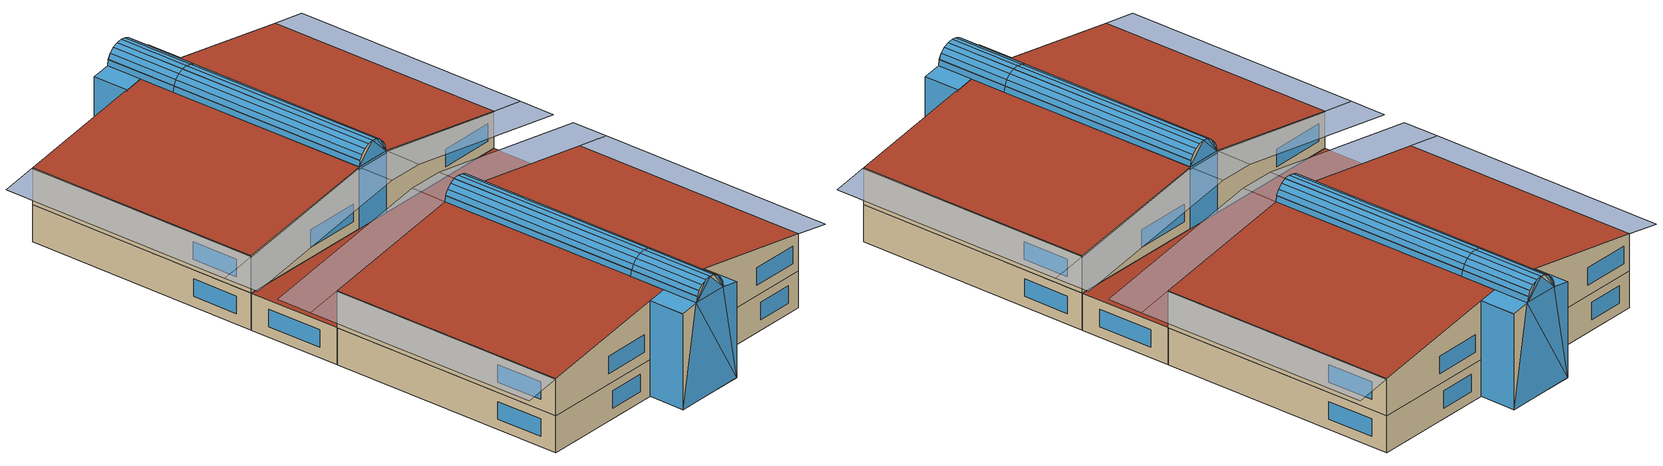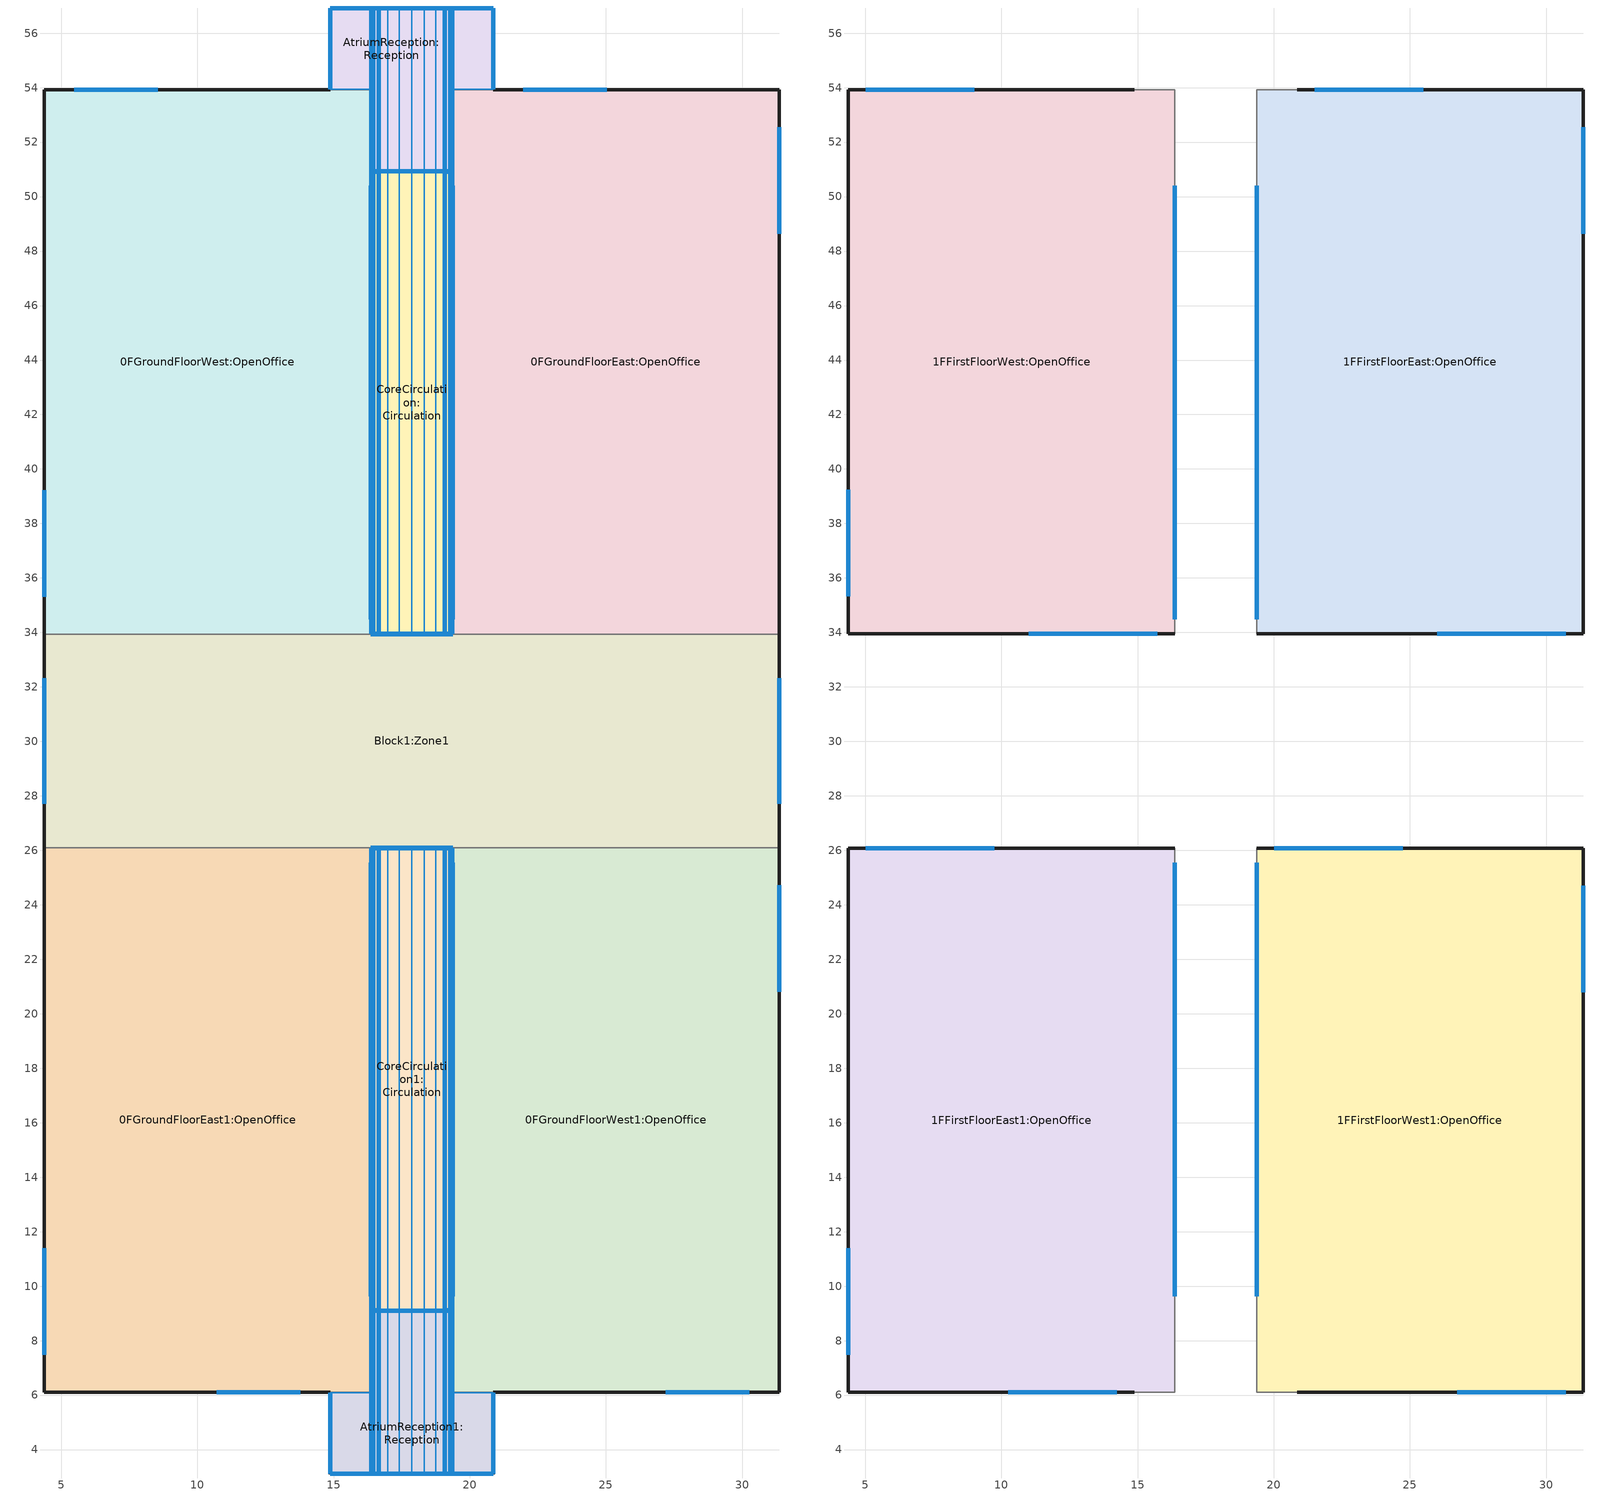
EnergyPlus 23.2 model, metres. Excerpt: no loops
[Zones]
0FGroundFloorEast:OpenOffice
 floor ground (Project ground floor): 19.37,53.92 31.36,53.92 31.36,33.93 19.37,33.93 z0
 wall outside (Project wall): 31.36,33.93 31.36,53.92 20.87,53.92 z0:3
 wall to AtriumReception:Reception (Project partition_Rev): 20.87,53.92 19.37,53.92 19.37,50.93 z0:3
 wall to CoreCirculation:Circulation (Project partition_Rev): 19.37,50.93 19.37,33.93 z0:3
 wall to Block1:Zone1 (Project partition): 19.37,33.93 31.36,33.93 z0:3
 window inside x2 (Project internal glazing - 1002): 19.37,50.39 19.37,43.47 z0.54:2.46
 window x3 (Project external glazing - 1001): 31.36,48.63 31.36,52.55 z0.84:2.26
 window x2 (Project external glazing - 1001): 25.03,53.92 21.96,53.92 z0.84:2.26
 door inside (Project internal door): 19.37,42.93 19.37,41.93 z0:2
AtriumReception:Reception
 floor ground (Project ground floor): 19.37,56.92 20.86,56.92 20.86,53.93 19.37,53.93 z0; 16.37,53.93 19.37,53.93 19.37,50.93 16.37,50.93 z0; 14.88,56.92 19.37,56.92 19.37,53.93 14.88,53.93 z0
 wall outside (Project wall): 20.86,53.93 20.86,56.92 / 14.88,56.92 14.88,53.93 z0:7.75; 20.86,56.92,0 14.88,56.92,0 14.88,56.92,7.75 16.37,56.92,8 19.37,56.92,8 20.86,56.92,7.75; 19.36,56.92,8 16.38,56.92,8 16.46,56.92,8.49 16.66,56.92,8.88 16.99,56.92,9.21 17.41,56.92,9.43 17.87,56.92,9.5 18.33,56.92,9.43 18.75,56.92,9.21 19.08,56.92,8.88 19.28,56.92,8.49; 16.38,56.92,8 16.38,50.92,8 16.45,50.92,8.46 16.45,56.92,8.46; 16.45,56.92,8.46 16.45,50.92,8.46 16.46,50.92,8.49 16.46,56.92,8.49; 19.36,50.92,8 19.36,56.92,8 19.29,56.92,8.46 19.29,50.92,8.46; 19.29,50.92,8.46 19.29,56.92,8.46 19.28,56.92,8.49 19.28,50.92,8.49
 wall to 1FFirstFloorEast:OpenOffice (Project partition): 19.37,50.93 19.37,53.92 z3:8; 19.37,53.92,3 20.87,53.92,3 20.87,53.92,7.75 19.37,53.92,8
 wall to 1FFirstFloorWest:OpenOffice (Project partition): 16.37,53.92 16.37,50.93 z3:8; 14.87,53.92,3 16.37,53.92,3 16.37,53.92,8 14.87,53.92,7.75
 wall to 0FGroundFloorWest:OpenOffice (Project partition): 14.87,53.92 16.37,53.92 16.37,50.93 z0:3
 wall to CoreCirculation:Circulation (Project partition_Rev): 16.37,50.93 19.37,50.93 z0:8
 wall to CoreCirculation:Circulation (Project partition): 16.38,50.92,8 19.36,50.92,8 19.28,50.92,8.49 19.08,50.92,8.88 18.75,50.92,9.21 18.33,50.92,9.43 17.87,50.92,9.5 17.41,50.92,9.43 16.99,50.92,9.21 16.66,50.92,8.88 16.46,50.92,8.49
 window inside x2 (Project internal glazing - 1002): 16.39,50.92,8.01 17.87,50.92,9.5 17.41,50.92,9.42; 16.39,50.92,8.01 17.41,50.92,9.42 16.99,50.92,9.21; 16.39,50.92,8.01 16.98,50.92,9.2 16.46,50.92,8.49
 window inside (Project internal glazing - 1002): 16.39,50.92,8 19.36,50.92,8 17.87,50.92,9.5
 window (Project external glazing - 1001): 20.86,53.94 20.86,56.92 / 14.88,56.92 14.88,53.94 z0:7.75; 20.86,56.92,0 14.89,56.92,0 19.37,56.92,8; 14.89,56.92,0.01 16.37,56.92,8 19.37,56.92,8; 19.36,56.92,8 16.39,56.92,8 17.87,56.92,9.5; 16.38,56.92,8 16.38,50.93,8 16.45,50.93,8.46 16.45,56.92,8.46; 19.36,50.93,8 19.36,56.92,8 19.29,56.92,8.46 19.29,50.93,8.46
 window x2 (Project external glazing - 1001): 14.88,56.92,0.01 14.88,56.92,7.75 16.37,56.92,8; 16.39,56.92,8.01 16.99,56.92,9.21 17.41,56.92,9.42; 16.39,56.92,8.01 16.46,56.92,8.49 16.98,56.92,9.2; 19.35,56.92,8.01 17.87,56.92,9.5 18.33,56.92,9.42
 window (Project roof glazing - 1003): 16.46,56.92,8.5 16.46,50.93,8.5 16.66,50.93,8.88 16.66,56.92,8.88; 19.28,50.93,8.5 19.28,56.92,8.5 19.09,56.92,8.88 19.09,50.93,8.88
 door inside (Project internal door_Rev): 18.17,50.93 19.26,50.93 z0:2
 roof outside (Project pitched roof): 20.86,53.93,7.75 20.86,56.92,7.75 19.37,56.92,8 19.37,53.93,8; 14.88,56.92,7.75 14.88,53.93,7.75 16.37,53.93,8 16.37,56.92,8; 17.41,56.92,9.43 17.41,50.92,9.43 17.87,50.92,9.5 17.87,56.92,9.5; 16.99,56.92,9.21 16.99,50.92,9.21 17.41,50.92,9.43 17.41,56.92,9.43; 16.66,56.92,8.88 16.66,50.92,8.88 16.99,50.92,9.21 16.99,56.92,9.21; 16.46,56.92,8.49 16.46,50.92,8.49 16.66,50.92,8.88 16.66,56.92,8.88; 19.28,50.92,8.49 19.28,56.92,8.49 19.08,56.92,8.88 19.08,50.92,8.88; 19.08,50.92,8.88 19.08,56.92,8.88 18.75,56.92,9.21 18.75,50.92,9.21; 18.75,50.92,9.21 18.75,56.92,9.21 18.33,56.92,9.43 18.33,50.92,9.43; 18.33,50.92,9.43 18.33,56.92,9.43 17.87,56.92,9.5 17.87,50.92,9.5
 skylight (Project roof glazing - 1003): 20.86,53.94,7.75 20.86,56.92,7.75 19.37,56.92,8 19.37,53.94,8; 14.88,56.92,7.75 14.88,53.94,7.75 16.37,53.94,8 16.37,56.92,8; 17.41,56.92,9.43 17.41,50.93,9.43 17.87,50.93,9.5 17.87,56.92,9.5; 16.99,56.92,9.21 16.99,50.93,9.21 17.41,50.93,9.43 17.41,56.92,9.43; 16.66,56.92,8.88 16.66,50.93,8.88 16.99,50.93,9.21 16.99,56.92,9.21; 19.08,50.93,8.88 19.08,56.92,8.88 18.76,56.92,9.21 18.76,50.93,9.21; 18.75,50.93,9.21 18.75,56.92,9.21 18.34,56.92,9.43 18.34,50.93,9.43; 18.33,50.93,9.43 18.33,56.92,9.43 17.87,56.92,9.5 17.87,50.93,9.5
CoreCirculation:Circulation
 floor ground (Project ground floor): 16.37,50.93 19.37,50.93 19.37,33.94 16.37,33.94 z0
 wall outside (Project wall): 16.37,33.94 19.37,33.94 z3:8; 16.38,33.94,8 19.36,33.94,8 19.28,33.94,8.49 19.08,33.94,8.88 18.75,33.94,9.21 18.33,33.94,9.43 17.87,33.94,9.5 17.41,33.94,9.43 16.99,33.94,9.21 16.66,33.94,8.88 16.46,33.94,8.49; 19.36,33.94,8 19.36,50.92,8 19.29,50.92,8.46 19.29,33.94,8.46; 19.29,33.94,8.46 19.29,50.92,8.46 19.28,50.92,8.49 19.28,33.94,8.49; 16.38,50.92,8 16.38,33.94,8 16.45,33.94,8.46 16.45,50.92,8.46; 16.45,50.92,8.46 16.45,33.94,8.46 16.46,33.94,8.49 16.46,50.92,8.49
 wall to 1FFirstFloorEast:OpenOffice (Project partition): 19.37,33.94 19.37,50.93 z3:8
 wall to 1FFirstFloorWest:OpenOffice (Project partition): 16.37,50.93 16.37,33.94 z3:8
 wall to 0FGroundFloorWest:OpenOffice (Project partition): 16.37,50.93 16.37,33.93 z0:3
 wall to Block1:Zone1 (Project partition): 16.37,33.94 19.37,33.94 z0:3
 window inside (Project internal glazing - 1002): 19.37,34.48 19.37,50.4 / 16.37,50.4 16.37,34.48 z3.54:7.46
 window inside x2 (Project internal glazing - 1002): 16.37,50.39 16.37,43.47 z0.54:2.46
 window (Project external glazing - 1001): 16.37,33.94 19.37,33.94 z3:8; 16.39,33.94,8 19.36,33.94,8 17.87,33.94,9.5; 19.36,33.95,8 19.36,50.92,8 19.29,50.92,8.46 19.29,33.95,8.46; 16.38,50.92,8 16.38,33.95,8 16.45,33.95,8.46 16.45,50.92,8.46
 window x2 (Project external glazing - 1001): 19.35,33.94,8.01 18.33,33.94,9.42 17.87,33.94,9.5; 19.35,33.94,8.01 18.75,33.94,9.21 18.34,33.94,9.42; 19.36,33.94,8.01 19.28,33.94,8.49 18.76,33.94,9.2
 window (Project roof glazing - 1003): 19.28,33.95,8.5 19.28,50.92,8.5 19.09,50.92,8.88 19.09,33.95,8.88; 16.46,50.92,8.5 16.46,33.95,8.5 16.66,33.95,8.88 16.66,50.92,8.88
 door inside (Project internal door_Rev): 16.37,42.93 16.37,41.93 z0.05:2.05
 door inside (Project internal door): 16.48,33.94 17.57,33.94 z0:2
 roof outside (Project pitched roof): 18.75,33.94,9.21 18.75,50.92,9.21 18.33,50.92,9.43 18.33,33.94,9.43; 18.33,33.94,9.43 18.33,50.92,9.43 17.87,50.92,9.5 17.87,33.94,9.5; 19.08,33.94,8.88 19.08,50.92,8.88 18.75,50.92,9.21 18.75,33.94,9.21; 19.28,33.94,8.49 19.28,50.92,8.49 19.08,50.92,8.88 19.08,33.94,8.88; 16.46,50.92,8.49 16.46,33.94,8.49 16.66,33.94,8.88 16.66,50.92,8.88; 16.66,50.92,8.88 16.66,33.94,8.88 16.99,33.94,9.21 16.99,50.92,9.21; 16.99,50.92,9.21 16.99,33.94,9.21 17.41,33.94,9.43 17.41,50.92,9.43; 17.41,50.92,9.43 17.41,33.94,9.43 17.87,33.94,9.5 17.87,50.92,9.5
 skylight (Project roof glazing - 1003): 18.75,33.95,9.21 18.75,50.92,9.21 18.34,50.92,9.43 18.34,33.95,9.43; 18.33,33.95,9.43 18.33,50.92,9.43 17.87,50.92,9.5 17.87,33.95,9.5; 19.08,33.95,8.88 19.08,50.92,8.88 18.76,50.92,9.21 18.76,33.95,9.21; 16.66,50.92,8.88 16.66,33.95,8.88 16.99,33.95,9.21 16.99,50.92,9.21; 16.99,50.92,9.21 16.99,33.95,9.21 17.41,33.95,9.43 17.41,50.92,9.43; 17.41,50.92,9.43 17.41,33.95,9.43 17.87,33.95,9.5 17.87,50.92,9.5
0FGroundFloorWest:OpenOffice
 floor ground (Project ground floor): 4.38,53.92 16.37,53.92 16.37,33.93 4.38,33.93 z0
 wall outside (Project wall): 14.87,53.92 4.38,53.92 4.38,33.93 z0:3
 wall to Block1:Zone1 (Project partition): 4.38,33.93 16.37,33.93 z0:3
 window x3 (Project external glazing - 1001): 4.38,39.23 4.38,35.31 z0.84:2.26
 window x2 (Project external glazing - 1001): 8.54,53.92 5.47,53.92 z0.84:2.26
Block1:Zone1
 floor ground (Project ground floor): 4.37,33.93 31.37,33.93 31.37,26.09 4.37,26.09 z0
 wall outside (Project wall): 4.37,33.93 4.37,26.09 / 31.37,26.09 31.37,33.93 z0:3
 wall to 0FGroundFloorWest1:OpenOffice (Project partition_Rev): 19.37,26.09 31.36,26.09 z0:3
 wall to 0FGroundFloorEast1:OpenOffice (Project partition_Rev): 4.38,26.09 16.37,26.09 z0:3
 wall to CoreCirculation1:Circulation (Project partition_Rev): 16.37,26.09 19.37,26.09 z0:3
 window (Project external glazing - 1001): 4.37,32.32 4.37,27.7 / 31.37,27.7 31.37,32.32 z0.84:2.26
 door inside (Project internal door_Rev): 18.17,26.09 19.26,26.09 z0:2
 roof outside (Project flat roof): 31.37,33.93 4.37,33.93 4.37,26.09 31.37,26.09 z3
0FGroundFloorEast1:OpenOffice
 floor ground (Project ground floor): 4.38,26.09 16.37,26.09 16.37,6.1 4.38,6.1 z0
 wall outside (Project wall): 4.38,26.09 4.38,6.1 14.87,6.1 z0:3
 wall to AtriumReception1:Reception (Project partition_Rev): 14.87,6.1 16.37,6.1 16.37,9.09 z0:3
 wall to CoreCirculation1:Circulation (Project partition_Rev): 16.37,9.09 16.37,26.09 z0:3
 window inside x2 (Project internal glazing - 1002): 16.37,9.63 16.37,16.55 z0.54:2.46
 window x3 (Project external glazing - 1001): 4.38,11.4 4.38,7.48 z0.84:2.26
 window x2 (Project external glazing - 1001): 10.71,6.1 13.78,6.1 z0.84:2.26
 door inside (Project internal door): 16.37,17.09 16.37,18.09 z0:2
AtriumReception1:Reception
 floor ground (Project ground floor): 16.37,9.09 19.37,9.09 19.37,6.09 16.37,6.09 z0; 14.88,6.09 20.86,6.09 20.86,3.1 14.88,3.1 z0
 wall outside (Project wall): 14.88,6.09 14.88,3.1 / 20.86,3.1 20.86,6.09 z0:7.75; 14.88,3.1,0 20.86,3.1,0 20.86,3.1,7.75 19.37,3.1,8 16.37,3.1,8 14.88,3.1,7.75; 16.38,3.1,8 19.36,3.1,8 19.28,3.1,8.49 19.08,3.1,8.88 18.75,3.1,9.21 18.33,3.1,9.43 17.87,3.1,9.5 17.41,3.1,9.43 16.99,3.1,9.21 16.66,3.1,8.88 16.46,3.1,8.49; 19.36,3.1,8 19.36,9.1,8 19.29,9.1,8.46 19.29,3.1,8.46; 19.29,3.1,8.46 19.29,9.1,8.46 19.28,9.1,8.49 19.28,3.1,8.49; 16.38,9.1,8 16.38,3.1,8 16.45,3.1,8.46 16.45,9.1,8.46; 16.45,9.1,8.46 16.45,3.1,8.46 16.46,3.1,8.49 16.46,9.1,8.49
 wall to 1FFirstFloorEast1:OpenOffice (Project partition): 16.37,9.09 16.37,6.1 z3:8; 16.37,6.1,3 14.87,6.1,3 14.87,6.1,7.75 16.37,6.1,8
 wall to 1FFirstFloorWest1:OpenOffice (Project partition): 19.37,6.1 19.37,9.09 z3:8; 20.87,6.1,3 19.37,6.1,3 19.37,6.1,8 20.87,6.1,7.75
 wall to 0FGroundFloorWest1:OpenOffice (Project partition): 20.87,6.1 19.37,6.1 19.37,9.09 z0:3
 wall to CoreCirculation1:Circulation (Project partition_Rev): 19.37,9.09 16.37,9.09 z0:8
 wall to CoreCirculation1:Circulation (Project partition): 19.36,9.1,8 16.38,9.1,8 16.46,9.1,8.49 16.66,9.1,8.88 16.99,9.1,9.21 17.41,9.1,9.43 17.87,9.1,9.5 18.33,9.1,9.43 18.75,9.1,9.21 19.08,9.1,8.88 19.28,9.1,8.49
 window inside x2 (Project internal glazing - 1002): 19.35,9.1,8.01 18.34,9.1,9.42 18.75,9.1,9.21; 19.36,9.1,8.01 18.76,9.1,9.2 19.28,9.1,8.49; 16.39,9.1,8.01 17.41,9.1,9.42 17.87,9.1,9.5
 window inside (Project internal glazing - 1002): 19.36,9.1,8 16.39,9.1,8 17.87,9.1,9.5
 window (Project external glazing - 1001): 14.88,6.09 14.88,3.11 / 20.86,3.11 20.86,6.09 z0:7.75; 14.88,3.1,0 20.86,3.1,0 16.37,3.1,8; 20.86,3.1,0.01 19.37,3.1,8 16.37,3.1,8; 16.39,3.1,8 19.36,3.1,8 17.87,3.1,9.5; 19.36,3.11,8 19.36,9.1,8 19.29,9.1,8.46 19.29,3.11,8.46; 16.38,9.1,8 16.38,3.11,8 16.45,3.11,8.46 16.45,9.1,8.46
 window x2 (Project external glazing - 1001): 20.86,3.1,0.01 20.86,3.1,7.75 19.37,3.1,8; 19.35,3.1,8.01 18.75,3.1,9.21 18.34,3.1,9.42; 19.36,3.1,8.01 19.28,3.1,8.49 18.76,3.1,9.2; 16.39,3.1,8.01 17.87,3.1,9.5 17.41,3.1,9.42
 window (Project roof glazing - 1003): 19.28,3.11,8.5 19.28,9.1,8.5 19.09,9.1,8.88 19.09,3.11,8.88; 16.46,9.1,8.5 16.46,3.11,8.5 16.66,3.11,8.88 16.66,9.1,8.88
 door inside (Project internal door_Rev): 17.57,9.09 16.48,9.09 z0:2
 roof outside (Project pitched roof): 14.88,6.09,7.75 14.88,3.1,7.75 16.37,3.1,8 16.37,6.09,8; 20.86,3.1,7.75 20.86,6.09,7.75 19.37,6.09,8 19.37,3.1,8; 18.33,3.1,9.43 18.33,9.1,9.43 17.87,9.1,9.5 17.87,3.1,9.5; 18.75,3.1,9.21 18.75,9.1,9.21 18.33,9.1,9.43 18.33,3.1,9.43; 19.08,3.1,8.88 19.08,9.1,8.88 18.75,9.1,9.21 18.75,3.1,9.21; 19.28,3.1,8.49 19.28,9.1,8.49 19.08,9.1,8.88 19.08,3.1,8.88; 16.46,9.1,8.49 16.46,3.1,8.49 16.66,3.1,8.88 16.66,9.1,8.88; 16.66,9.1,8.88 16.66,3.1,8.88 16.99,3.1,9.21 16.99,9.1,9.21; 16.99,9.1,9.21 16.99,3.1,9.21 17.41,3.1,9.43 17.41,9.1,9.43; 17.41,9.1,9.43 17.41,3.1,9.43 17.87,3.1,9.5 17.87,9.1,9.5
 skylight (Project roof glazing - 1003): 14.88,6.09,7.75 14.88,3.11,7.75 16.37,3.11,8 16.37,6.09,8; 20.86,3.11,7.75 20.86,6.09,7.75 19.37,6.09,8 19.37,3.11,8; 18.33,3.11,9.43 18.33,9.1,9.43 17.87,9.1,9.5 17.87,3.11,9.5; 18.75,3.11,9.21 18.75,9.1,9.21 18.34,9.1,9.43 18.34,3.11,9.43; 19.08,3.11,8.88 19.08,9.1,8.88 18.76,9.1,9.21 18.76,3.11,9.21; 16.66,9.1,8.88 16.66,3.11,8.88 16.99,3.11,9.21 16.99,9.1,9.21; 16.99,9.1,9.21 16.99,3.11,9.21 17.41,3.11,9.43 17.41,9.1,9.43; 17.41,9.1,9.43 17.41,3.11,9.43 17.87,3.11,9.5 17.87,9.1,9.5
CoreCirculation1:Circulation
 floor ground (Project ground floor): 16.37,26.09 19.37,26.09 19.37,9.09 16.37,9.09 z0
 wall outside (Project wall): 19.37,26.09 16.37,26.09 z3:8; 19.36,26.08,8 16.38,26.08,8 16.46,26.08,8.49 16.66,26.08,8.88 16.99,26.08,9.21 17.41,26.08,9.43 17.87,26.08,9.5 18.33,26.08,9.43 18.75,26.08,9.21 19.08,26.08,8.88 19.28,26.08,8.49; 16.38,26.08,8 16.38,9.1,8 16.45,9.1,8.46 16.45,26.08,8.46; 16.45,26.08,8.46 16.45,9.1,8.46 16.46,9.1,8.49 16.46,26.08,8.49; 19.36,9.1,8 19.36,26.08,8 19.29,26.08,8.46 19.29,9.1,8.46; 19.29,9.1,8.46 19.29,26.08,8.46 19.28,26.08,8.49 19.28,9.1,8.49
 wall to 1FFirstFloorEast1:OpenOffice (Project partition): 16.37,26.08 16.37,9.09 z3:8
 wall to 1FFirstFloorWest1:OpenOffice (Project partition): 19.37,9.09 19.37,26.08 z3:8
 wall to 0FGroundFloorWest1:OpenOffice (Project partition): 19.37,9.09 19.37,26.09 z0:3
 window inside (Project internal glazing - 1002): 16.37,25.54 16.37,9.62 / 19.37,9.62 19.37,25.54 z3.54:7.46
 window inside x2 (Project internal glazing - 1002): 19.37,9.63 19.37,16.55 z0.54:2.46
 window (Project external glazing - 1001): 19.37,26.09 16.37,26.09 z3:8; 19.36,26.08,8 16.39,26.08,8 17.87,26.08,9.5; 16.38,26.08,8 16.38,9.11,8 16.45,9.11,8.46 16.45,26.08,8.46; 19.36,9.11,8 19.36,26.08,8 19.29,26.08,8.46 19.29,9.11,8.46
 window x2 (Project external glazing - 1001): 16.39,26.08,8.01 17.41,26.08,9.42 17.87,26.08,9.5; 16.39,26.08,8.01 16.99,26.08,9.21 17.41,26.08,9.42; 16.39,26.08,8.01 16.46,26.08,8.49 16.98,26.08,9.2
 window (Project roof glazing - 1003): 16.46,26.08,8.5 16.46,9.11,8.5 16.66,9.11,8.88 16.66,26.08,8.88; 19.28,9.11,8.5 19.28,26.08,8.5 19.09,26.08,8.88 19.09,9.11,8.88
 door inside (Project internal door_Rev): 19.37,17.09 19.37,18.09 z0.05:2.05
 roof outside (Project pitched roof): 16.99,26.08,9.21 16.99,9.1,9.21 17.41,9.1,9.43 17.41,26.08,9.43; 17.41,26.08,9.43 17.41,9.1,9.43 17.87,9.1,9.5 17.87,26.08,9.5; 16.66,26.08,8.88 16.66,9.1,8.88 16.99,9.1,9.21 16.99,26.08,9.21; 16.46,26.08,8.49 16.46,9.1,8.49 16.66,9.1,8.88 16.66,26.08,8.88; 19.28,9.1,8.49 19.28,26.08,8.49 19.08,26.08,8.88 19.08,9.1,8.88; 19.08,9.1,8.88 19.08,26.08,8.88 18.75,26.08,9.21 18.75,9.1,9.21; 18.75,9.1,9.21 18.75,26.08,9.21 18.33,26.08,9.43 18.33,9.1,9.43; 18.33,9.1,9.43 18.33,26.08,9.43 17.87,26.08,9.5 17.87,9.1,9.5
 skylight (Project roof glazing - 1003): 16.99,26.08,9.21 16.99,9.11,9.21 17.41,9.11,9.43 17.41,26.08,9.43; 17.41,26.08,9.43 17.41,9.11,9.43 17.87,9.11,9.5 17.87,26.08,9.5; 16.66,26.08,8.88 16.66,9.11,8.88 16.99,9.11,9.21 16.99,26.08,9.21; 19.08,9.11,8.88 19.08,26.08,8.88 18.76,26.08,9.21 18.76,9.11,9.21; 18.75,9.11,9.21 18.75,26.08,9.21 18.34,26.08,9.43 18.34,9.11,9.43; 18.33,9.11,9.43 18.33,26.08,9.43 17.87,26.08,9.5 17.87,9.11,9.5
0FGroundFloorWest1:OpenOffice
 floor ground (Project ground floor): 19.37,26.09 31.36,26.09 31.36,6.1 19.37,6.1 z0
 wall outside (Project wall): 20.87,6.1 31.36,6.1 31.36,26.09 z0:3
 window x3 (Project external glazing - 1001): 31.36,20.8 31.36,24.72 z0.84:2.26
 window x2 (Project external glazing - 1001): 27.2,6.1 30.27,6.1 z0.84:2.26
1FFirstFloorEast:OpenOffice
 floor to 0FGroundFloorEast:OpenOffice (Project internal floor): 19.37,53.92 31.36,53.92 31.36,33.94 19.37,33.94 z3
 wall outside (Project wall): 31.36,33.94 31.36,53.92 z3:6; 31.36,53.92,3 20.87,53.92,3 20.87,53.92,7.75 31.36,53.92,6; 19.37,33.94,3 31.36,33.94,3 31.36,33.94,6 19.37,33.94,8
 window x2 (Project external glazing - 1001): 25.49,53.92 21.5,53.92 / 26,33.94 30.72,33.94 z3.84:5.26
 window x3 (Project external glazing - 1001): 31.36,48.63 31.36,52.55 z3.84:5.26
 roof outside (Project pitched roof): 31.36,33.94,6 31.36,53.92,6 19.37,53.92,8 19.37,33.94,8
1FFirstFloorWest:OpenOffice
 floor to 0FGroundFloorWest:OpenOffice (Project internal floor): 4.38,53.92 16.37,53.92 16.37,33.94 4.38,33.94 z3
 wall outside (Project wall): 4.38,53.92 4.38,33.94 z3:6; 14.87,53.92,3 4.38,53.92,3 4.38,53.92,6 14.87,53.92,7.75; 4.38,33.94,3 16.37,33.94,3 16.37,33.94,8 4.38,33.94,6
 window x2 (Project external glazing - 1001): 9,53.92 5.01,53.92 / 11.01,33.94 15.73,33.94 z3.84:5.26
 window x3 (Project external glazing - 1001): 4.38,39.23 4.38,35.32 z3.84:5.26
 roof outside (Project pitched roof): 4.38,53.92,6 4.38,33.94,6 16.37,33.94,8 16.37,53.92,8
1FFirstFloorEast1:OpenOffice
 floor to 0FGroundFloorEast1:OpenOffice (Project internal floor): 4.38,26.08 16.37,26.08 16.37,6.1 4.38,6.1 z3
 wall outside (Project wall): 4.38,26.08 4.38,6.1 z3:6; 4.38,6.1,3 14.87,6.1,3 14.87,6.1,7.75 4.38,6.1,6; 16.37,26.08,3 4.38,26.08,3 4.38,26.08,6 16.37,26.08,8
 window x2 (Project external glazing - 1001): 10.25,6.1 14.24,6.1 / 9.74,26.08 5.02,26.08 z3.84:5.26
 window x3 (Project external glazing - 1001): 4.38,11.39 4.38,7.48 z3.84:5.26
 roof outside (Project pitched roof): 4.38,26.08,6 4.38,6.1,6 16.37,6.1,8 16.37,26.08,8
1FFirstFloorWest1:OpenOffice
 floor to 0FGroundFloorWest1:OpenOffice (Project internal floor): 19.37,26.08 31.36,26.08 31.36,6.1 19.37,6.1 z3
 wall outside (Project wall): 31.36,6.1 31.36,26.08 z3:6; 20.87,6.1,3 31.36,6.1,3 31.36,6.1,6 20.87,6.1,7.75; 31.36,26.08,3 19.37,26.08,3 19.37,26.08,8 31.36,26.08,6
 window x2 (Project external glazing - 1001): 26.74,6.1 30.73,6.1 / 24.73,26.08 20.01,26.08 z3.84:5.26
 window x3 (Project external glazing - 1001): 31.36,20.79 31.36,24.71 z3.84:5.26
 roof outside (Project pitched roof): 31.36,6.1,6 31.36,26.08,6 19.37,26.08,8 19.37,6.1,8
shading: 34.33,33.93,5.51 34.33,53.93,5.51 31.37,53.93,6 31.37,33.93,6; 19.37,33.93,8 19.37,30.93,8 34.33,30.93,5.51 34.33,33.93,5.51; 19.37,33.93 16.37,33.93 16.37,30.93 19.37,30.93 z8; 1.41,53.93,5.51 1.41,33.93,5.51 4.37,33.93,6 4.37,53.93,6; 1.41,33.93,5.51 1.41,30.93,5.51 16.37,30.93,8 16.37,33.93,8; 1.41,26.09,5.51 1.41,6.09,5.51 4.37,6.09,6 4.37,26.09,6; 16.37,26.09,8 16.37,29.09,8 1.41,29.09,5.51 1.41,26.09,5.51; 19.37,29.09 16.37,29.09 16.37,26.09 19.37,26.09 z8; 34.33,6.09,5.51 34.33,26.09,5.51 31.37,26.09,6 31.37,6.09,6; 34.33,26.09,5.51 34.33,29.09,5.51 19.37,29.09,8 19.37,26.09,8
[Site:Location]
Site (01-07:01-08)  (01-07:01-08): Latitude {deg}=1.37; Longitude {deg}=103.98; Time Zone {hr}=7; Elevation {m}=16
[Site:GroundTemperature:BuildingSurface]
14, 14, 14, 14, 14, 14, 14, 14, 14, 14, 14, 14
[Site:GroundTemperature:Deep]
14, 14, 14, 14, 14, 14, 14, 14, 14, 14, 14, 14
[Site:GroundTemperature:Shallow]
14, 14, 14, 14, 14, 14, 14, 14, 14, 14, 14, 14
[Site:GroundTemperature:FCfactorMethod]
27.55, 28.03, 28.32, 28.42, 28.26, 27.88, 27.4, 26.92, 26.59, 26.51, 26.68, 27.05
[Site:GroundReflectance]
0.2, 0.2, 0.2, 0.2, 0.2, 0.2, 0.2, 0.2, 0.2, 0.2, 0.2, 0.2
[Site:GroundReflectance:SnowModifier]
1, 1
[SizingPeriod:DesignDay] Day of Month=15; Humidity Condition Type=WetBulb; Barometric Pressure {Pa}=101132.9; Wind Direction {deg}=0; Rain Indicator=No; Snow Indicator=No; Daylight Saving Time Indicator=No
Name | Month | Day Type | Maximum Dry-Bulb Temperature {C} | Daily Dry-Bulb Temperature Range {deltaC} | Wetbulb or DewPoint at Maximum Dry-Bulb {C} | Wind Speed {m/s} | Solar Model Indicator | Sky Clearness
Summer Design Day in Site (01-07:01-08) Jul | 7 | SummerDesignDay | 33.2 | 5.8 | 26.4 | 0 | ASHRAEClearSky | 0.98
Winter Design Day in Site (01-07:01-08) | 1 | WinterDesignDay | 23.1 | 0 | 23.1 | 8.2 |  | 0
[Building]
Building: North Axis {deg}=0; Terrain=Suburbs; Loads Convergence Tolerance Value {W}=.04; Temperature Convergence Tolerance Value {deltaC}=.4; Solar Distribution=FullExterior; Maximum Number of Warmup Days=25; Minimum Number of Warmup Days=6
[Site:WaterMainsTemperature]
Calculation Method=Correlation; Annual Average Outdoor Air Temperature {C}=10; Maximum Difference In Monthly Average Outdoor Air Temperatures {deltaC}=20
[Material:NoMass] Roughness=Rough; Thermal Absorptance=0.9; Solar Absorptance=0.7; Visible Absorptance=0.7
Name | Thermal Resistance {m2-K/W}
3_RVAL_2; 4_RVAL_2 | .15
13_RVAL_3 | .18
[Construction]
Project internal floor: Cast Concrete (Dense)_.05, Cast Concrete (Dense)_.01
Project partition: Gypsum Plasterboard_.025, 3_RVAL_2, Gypsum Plasterboard_.025
Project partition_Rev: Gypsum Plasterboard_.025, 4_RVAL_2, Gypsum Plasterboard_.025
Project wall: Brickwork Outer_.1, XPS Extruded Polystyrene  - CO2 Blowing_.0795, Concrete Block (Medium)_.1, Gypsum Plastering_.013
Project pitched roof: Clay Tile (roofing)_.025, MW Stone Wool (rolls)_.2423, Roofing Felt_.005
Project ground floor: Urea Formaldehyde Foam_.1327, Cast Concrete_.1, Floor/Roof Screed_.07, Timber Flooring_.013
Project internal door; Project internal door_Rev: Painted Oak_.035
Project flat roof: Asphalt 1_.01, MW Glass Wool (rolls)_.1445, 13_RVAL_3, Plasterboard_.013
Project external glazing - 1001: 38, 1002, 2
Project internal glazing - 1002; Project roof glazing - 1003: 2, 1001, 2, 1001, 2
[WindowMaterial:Gas] Gas Type=Air
Name | Thickness {m}
1001 | .006
1002 | .013
[WindowMaterial:Glazing] Optical Data Type=SpectralAverage; Thickness {m}=.003; Infrared Transmittance at Normal Incidence=0; Front Side Infrared Hemispherical Emissivity=.84; Conductivity {W/m-K}=.9; Dirt Correction Factor for Solar and Visible Transmittance=1
Name | Solar Transmittance at Normal Incidence | Front Side Solar Reflectance at Normal Incidence | Back Side Solar Reflectance at Normal Incidence | Visible Transmittance at Normal Incidence | Front Side Visible Reflectance at Normal Incidence | Back Side Visible Reflectance at Normal Incidence | Back Side Infrared Hemispherical Emissivity
2 | .837 | .075 | .075 | .898 | .081 | .081 | .84
38 | .74 | .09 | .1 | .82 | .11 | .12 | .2
[Material] Roughness=Rough; Thermal Absorptance=0.9
Name | Thickness {m} | Conductivity {W/m-K} | Density {kg/m3} | Specific Heat {J/kg-K} | Solar Absorptance | Visible Absorptance
Cast Concrete (Dense)_.05 | .05 | 1.4 | 2100 | 840 | 0.6 | 0.6
Cast Concrete (Dense)_.01 | .01 | 1.4 | 2100 | 840 | 0.6 | 0.6
Gypsum Plasterboard_.025 | .025 | 0.25 | 900 | 1000 | 0.5 | 0.5
Brickwork Outer_.1 | .1 | 0.84 | 1700 | 800 | 0.7 | 0.7
XPS Extruded Polystyrene  - CO2 Blowing_.0795 | .0795 | 0.034 | 35 | 1400 | 0.6 | 0.6
Concrete Block (Medium)_.1 | .1 | 0.51 | 1400 | 1000 | 0.6 | 0.6
Gypsum Plastering_.013 | .013 | 0.4 | 1000 | 1000 | 0.5 | 0.5
Clay Tile (roofing)_.025 | .025 | 1 | 2000 | 800 | 0.7 | 0.7
MW Stone Wool (rolls)_.2423 | .2423 | 0.04 | 30 | 840 | 0.6 | 0.6
Roofing Felt_.005 | .005 | 0.19 | 960 | 837 | 0.8 | 0.8
Urea Formaldehyde Foam_.1327 | .1327 | 0.04 | 10 | 1400 | 0.6 | 0.6
Cast Concrete_.1 | .1 | 1.13 | 2000 | 1000 | 0.6 | 0.6
Floor/Roof Screed_.07 | .07 | 0.41 | 1200 | 840 | 0.73 | 0.73
Timber Flooring_.013 | .013 | 0.14 | 650 | 1200 | 0.78 | 0.78
Painted Oak_.035 | .035 | 0.19 | 700 | 2390 | 0.5 | 0.5
Asphalt 1_.01 | .01 | 0.7 | 2100 | 1000 | 0.85 | 0.9
MW Glass Wool (rolls)_.1445 | .1445 | 0.04 | 12 | 840 | 0.6 | 0.6
Plasterboard_.013 | .013 | 0.25 | 2800 | 896 | 0.5 | 0.5
[Zone] Type=1; Multiplier=1; Zone Inside Convection Algorithm=TARP; Part of Total Floor Area=Yes
Name | Volume {m3} | Floor Area {m2}
1FFirstFloorEast:OpenOffice; 1FFirstFloorWest:OpenOffice; 1FFirstFloorEast1:OpenOffice; 1FFirstFloorWest1:OpenOffice | 958.5132 | 239.5784
0FGroundFloorWest:OpenOffice; 0FGroundFloorEast:OpenOffice; 0FGroundFloorWest1:OpenOffice; 0FGroundFloorEast1:OpenOffice | 719.0852 | 239.6951
CoreCirculation:Circulation | 466.7148 | 50.9812
AtriumReception:Reception | 234.7355 | 26.8802
CoreCirculation1:Circulation | 466.7148 | 51.5191
AtriumReception1:Reception | 234.7355 | 27.7495
Block1:Zone1 | 635.0192 | 211.6731
[PEOPLE] Number of People Calculation Method=People/Area; Fraction Radiant=.3; Sensible Heat Fraction=AutoCalculate; Carbon Dioxide Generation Rate {m3/s-W}=3.82e-08; Enable ASHRAE 55 Comfort Warnings=No; Mean Radiant Temperature Calculation Type=ZoneAveraged; Work Efficiency Schedule=Work efficiency; Clothing Insulation Calculation Method=ClothingInsulationSchedule; Air Velocity Schedule=Default Air Velocity for Comfort Calculations; Thermal Comfort Model 1 Type=Fanger
Name | Zone or ZoneList or Space or SpaceList | Number of People Schedule | People per Floor Area {person/m2} | Activity Level Schedule | Clothing Insulation Schedule
People 1FFirstFloorEast:OpenOffice | 1FFirstFloorEast:OpenOffice | Office_OpenOff_Occ | .111 | Activity Schedule 24356 | Clothing Schedule 24356
People 1FFirstFloorWest:OpenOffice | 1FFirstFloorWest:OpenOffice | Office_OpenOff_Occ | .111 | Activity Schedule 24372 | Clothing Schedule 24372
People 0FGroundFloorWest:OpenOffice | 0FGroundFloorWest:OpenOffice | Office_OpenOff_Occ | .111 | Activity Schedule 24388 | Clothing Schedule 24388
People 0FGroundFloorEast:OpenOffice | 0FGroundFloorEast:OpenOffice | Office_OpenOff_Occ | .111 | Activity Schedule 24404 | Clothing Schedule 24404
People CoreCirculation:Circulation | CoreCirculation:Circulation | Office_Circulation_Occ | .11 | Activity Schedule 24420 | Clothing Schedule 24420
People AtriumReception:Reception | AtriumReception:Reception | Office_Reception_Occ | .11 | Activity Schedule 24436 | Clothing Schedule 24436
People 1FFirstFloorEast1:OpenOffice | 1FFirstFloorEast1:OpenOffice | Office_OpenOff_Occ | .111 | Activity Schedule 27363 | Clothing Schedule 27363
People 1FFirstFloorWest1:OpenOffice | 1FFirstFloorWest1:OpenOffice | Office_OpenOff_Occ | .111 | Activity Schedule 27379 | Clothing Schedule 27379
People 0FGroundFloorWest1:OpenOffice | 0FGroundFloorWest1:OpenOffice | Office_OpenOff_Occ | .111 | Activity Schedule 27395 | Clothing Schedule 27395
People 0FGroundFloorEast1:OpenOffice | 0FGroundFloorEast1:OpenOffice | Office_OpenOff_Occ | .111 | Activity Schedule 27411 | Clothing Schedule 27411
People CoreCirculation1:Circulation | CoreCirculation1:Circulation | Office_Circulation_Occ | .11 | Activity Schedule 27427 | Clothing Schedule 27427
People AtriumReception1:Reception | AtriumReception1:Reception | Office_Reception_Occ | .11 | Activity Schedule 27449 | Clothing Schedule 27449
People Block1:Zone1 | Block1:Zone1 | Office_OpenOff_Occ | .111 | Activity Schedule 27583 | Clothing Schedule 27583
[Lights] Design Level Calculation Method=Watts/Area; Return Air Fraction=0; Fraction Radiant=.42; Fraction Visible=.18; Fraction Replaceable=1
Name | Zone or ZoneList or Space or SpaceList | Schedule | Watts per Zone Floor Area {W/m2}
1FFirstFloorEast:OpenOffice General lighting | 1FFirstFloorEast:OpenOffice | Office_OpenOff_Occ | 20
1FFirstFloorWest:OpenOffice General lighting | 1FFirstFloorWest:OpenOffice | Office_OpenOff_Occ | 20
0FGroundFloorWest:OpenOffice General lighting | 0FGroundFloorWest:OpenOffice | Office_OpenOff_Occ | 20
0FGroundFloorEast:OpenOffice General lighting | 0FGroundFloorEast:OpenOffice | Office_OpenOff_Occ | 20
CoreCirculation:Circulation General lighting | CoreCirculation:Circulation | Office_Circulation_Occ | 5
AtriumReception:Reception General lighting | AtriumReception:Reception | Office_Reception_Occ | 10
1FFirstFloorEast1:OpenOffice General lighting | 1FFirstFloorEast1:OpenOffice | Office_OpenOff_Occ | 20
1FFirstFloorWest1:OpenOffice General lighting | 1FFirstFloorWest1:OpenOffice | Office_OpenOff_Occ | 20
0FGroundFloorWest1:OpenOffice General lighting | 0FGroundFloorWest1:OpenOffice | Office_OpenOff_Occ | 20
0FGroundFloorEast1:OpenOffice General lighting | 0FGroundFloorEast1:OpenOffice | Office_OpenOff_Occ | 20
CoreCirculation1:Circulation General lighting | CoreCirculation1:Circulation | Office_Circulation_Occ | 5
AtriumReception1:Reception General lighting | AtriumReception1:Reception | Office_Reception_Occ | 10
Block1:Zone1 General lighting | Block1:Zone1 | Office_OpenOff_Occ | 20
[OtherEquipment] Fuel Type=Electricity; Design Level Calculation Method=Watts/Area; Fraction Latent=0; Fraction Radiant=.2; Fraction Lost=0; Carbon Dioxide Generation Rate {m3/s-W}=0
Name | Zone or ZoneList or Space or SpaceList | Schedule | Power per Zone Floor Area {W/m2}
1FFirstFloorEast:OpenOffice Equipment gain | 1FFirstFloorEast:OpenOffice | Office_OpenOff_Occ | 11.77
1FFirstFloorWest:OpenOffice Equipment gain | 1FFirstFloorWest:OpenOffice | Office_OpenOff_Occ | 11.77
0FGroundFloorWest:OpenOffice Equipment gain | 0FGroundFloorWest:OpenOffice | Office_OpenOff_Occ | 11.77
0FGroundFloorEast:OpenOffice Equipment gain | 0FGroundFloorEast:OpenOffice | Office_OpenOff_Occ | 11.77
CoreCirculation:Circulation Equipment gain | CoreCirculation:Circulation | Office_Circulation_Occ | 2
AtriumReception:Reception Equipment gain | AtriumReception:Reception | Office_Reception_Occ | 5
1FFirstFloorEast1:OpenOffice Equipment gain | 1FFirstFloorEast1:OpenOffice | Office_OpenOff_Occ | 11.77
1FFirstFloorWest1:OpenOffice Equipment gain | 1FFirstFloorWest1:OpenOffice | Office_OpenOff_Occ | 11.77
0FGroundFloorWest1:OpenOffice Equipment gain | 0FGroundFloorWest1:OpenOffice | Office_OpenOff_Occ | 11.77
0FGroundFloorEast1:OpenOffice Equipment gain | 0FGroundFloorEast1:OpenOffice | Office_OpenOff_Occ | 11.77
CoreCirculation1:Circulation Equipment gain | CoreCirculation1:Circulation | Office_Circulation_Occ | 2
AtriumReception1:Reception Equipment gain | AtriumReception1:Reception | Office_Reception_Occ | 5
Block1:Zone1 Equipment gain | Block1:Zone1 | Office_OpenOff_Occ | 11.77
[ZoneInfiltration:DesignFlowRate] Schedule=On 24/7; Design Flow Rate Calculation Method=Flow/zone; Constant Term Coefficient=1; Temperature Term Coefficient=0; Velocity Term Coefficient=0; Velocity Squared Term Coefficient=0
Name | Zone or ZoneList or Space or SpaceList | Design Flow Rate {m3/s}
1FFirstFloorEast:OpenOffice Infiltration | 1FFirstFloorEast:OpenOffice | .186378
1FFirstFloorWest:OpenOffice Infiltration | 1FFirstFloorWest:OpenOffice | .186378
0FGroundFloorWest:OpenOffice Infiltration | 0FGroundFloorWest:OpenOffice | .139822
0FGroundFloorEast:OpenOffice Infiltration | 0FGroundFloorEast:OpenOffice | .139822
CoreCirculation:Circulation Infiltration | CoreCirculation:Circulation | .09075
AtriumReception:Reception Infiltration | AtriumReception:Reception | .045643
1FFirstFloorEast1:OpenOffice Infiltration | 1FFirstFloorEast1:OpenOffice | .186378
1FFirstFloorWest1:OpenOffice Infiltration | 1FFirstFloorWest1:OpenOffice | .186378
0FGroundFloorWest1:OpenOffice Infiltration | 0FGroundFloorWest1:OpenOffice | .139822
0FGroundFloorEast1:OpenOffice Infiltration | 0FGroundFloorEast1:OpenOffice | .139822
CoreCirculation1:Circulation Infiltration | CoreCirculation1:Circulation | .09075
AtriumReception1:Reception Infiltration | AtriumReception1:Reception | .045643
Block1:Zone1 Infiltration | Block1:Zone1 | .123476
[AvailabilityManager:Scheduled]
Name | Schedule
Air Loop Availability | 7:OO - 19:OO Mon - Fri
HW Loop Availability; CHW Loop Availability; Condenser Loop Availability | On 24/7
[SetpointManager:Scheduled] Control Variable=Temperature
Name | Schedule | Setpoint Node or NodeList
Air Loop Setpoint Manager | Air loop cooling set point temperature: Always 14.0 C | Air Loop Setpoint Manager Node List
HW Loop Setpoint Manager | Hot Water flow set point temperature: Always 80.0 C | HW Loop Setpoint Manager Node List
CHW Loop Setpoint Manager | Chilled water flow set point temperature: Always 6 C | CHW Loop Setpoint Manager Node List
[SetpointManager:FollowOutdoorAirTemperature]
Condenser Loop Setpoint Manager: Control Variable=Temperature; Reference Temperature Type=OutdoorAirWetBulb; Offset Temperature Difference {deltaC}=1.5; Maximum Setpoint Temperature {C}=50; Minimum Setpoint Temperature {C}=10; Setpoint Node or NodeList=Condenser Loop Setpoint Manager Node List
[Schedule:Compact]
Work efficiency: Through: 12/31, For: AllDays, Until: 24:00, 0
On 24/7: Through: 12/31, For: AllDays, Until: 24:00, 1
Chilled water flow set point temperature: Always 6 C: Through: 12/31, For: AllDays, Until: 24:00, 6
Hot Water flow set point temperature: Always 80.0 C: Through: 12/31, For: AllDays, Until: 24:00, 80
Air loop cooling set point temperature: Always 14.0 C: Through: 12/31, For: AllDays, Until: 24:00, 14
Office_Circulation_Occ: Through: 31 Dec, For: Weekdays SummerDesignDay, Until: 07:00, 0, Until: 09:00, 0.1, Until: 17:00, 0.25, Until: 19:00, 0.1, Until: 24:00, 0, For: Weekends, Until: 24:00, 0, For: Holidays, Until: 24:00, 0, For: WinterDesignDay AllOtherDays, Until: 24:00, 0
Office_Reception_Occ: Through: 31 Dec, For: Weekdays SummerDesignDay, Until: 07:00, 0, Until: 08:00, 0.25, Until: 09:00, 0.5, Until: 12:00, 1, Until: 14:00, 0.75, Until: 17:00, 1, Until: 24:00, 0, For: Weekends, Until: 24:00, 0, For: Holidays, Until: 24:00, 0, For: WinterDesignDay AllOtherDays, Until: 24:00, 0
Office_OpenOff_Occ: Through: 31 Dec, For: Weekdays SummerDesignDay, Until: 07:00, 0, Until: 08:00, 0.25, Until: 09:00, 0.5, Until: 12:00, 1, Until: 14:00, 0.75, Until: 17:00, 1, Until: 18:00, 0.5, Until: 19:00, 0.25, Until: 24:00, 0, For: Weekends, Until: 24:00, 0, For: Holidays, Until: 24:00, 0, For: WinterDesignDay AllOtherDays, Until: 24:00, 0
Default Air Velocity for Comfort Calculations: Through: 12/31, For: AllDays, Until: 24:00, 0.137
7:OO - 19:OO Mon - Fri: Through: 31 Dec, For: Weekdays SummerDesignDay WinterDesignDay, Until: 07:00, 0, Until: 19:00, 1, Until: 24:00, 0, For: Weekends, Until: 24:00, 0, For: AllOtherDays, Until: 24:00, 0
Activity Schedule 24356; Activity Schedule 24372; Activity Schedule 24388; Activity Schedule 24404; Activity Schedule 27363; Activity Schedule 27379; Activity Schedule 27395; Activity Schedule 27411; Activity Schedule 27583: Through: 12/31, For: AllDays, Until: 24:00, 110.7
Clothing Schedule 24356; Clothing Schedule 24372; Clothing Schedule 24388; Clothing Schedule 24404; Clothing Schedule 24420; Clothing Schedule 24436; Clothing Schedule 27363; Clothing Schedule 27379; Clothing Schedule 27395; Clothing Schedule 27411; Clothing Schedule 27427; Clothing Schedule 27449; Clothing Schedule 27583: Through: 4/1, For: AllDays, Until: 24:00, 1, Through: 9/30, For: AllDays, Until: 24:00, .5, Through: 12/31, For: AllDays, Until: 24:00, 1
Activity Schedule 24420; Activity Schedule 24436; Activity Schedule 27427; Activity Schedule 27449: Through: 12/31, For: AllDays, Until: 24:00, 126
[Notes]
Geometry convention template : Simple
Zone geometry and surface areas : 1-Inner
Zone volume calculation method : 1-Inner
Zone floor area calculation method : 1-Inner
Window to wall ratio method : 1-Inner
Hourly weather file: C:\ProgramData\DesignBuilder\Weather Data\SGP_SINGAPORE_IWEC.epw
